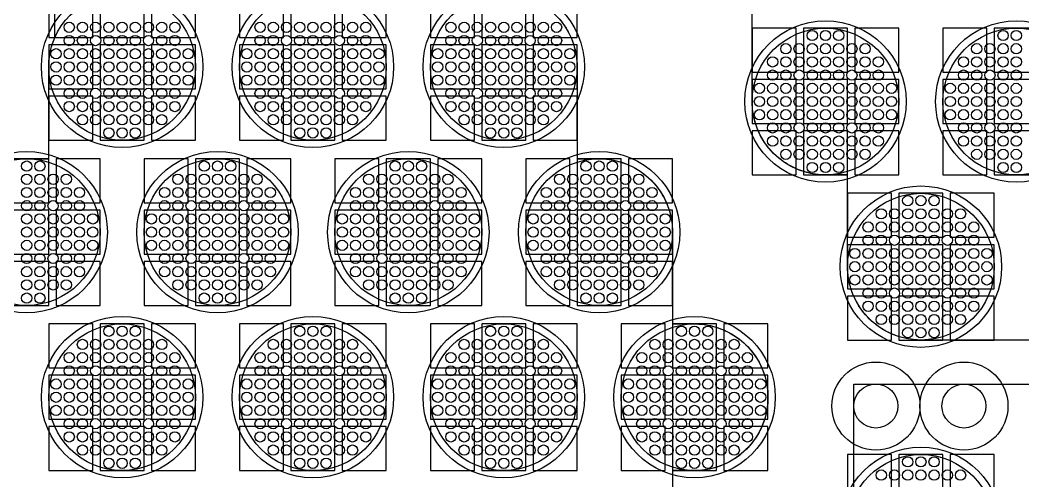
# Model space of a CAD drawing. Extents: x -49 to 54, y -38 to 38.
# Drawn here: x -4.72 to 2.12, y -20.99 to -17.85 of the extents above; entities that cross this region are included whole.
import ezdxf

# ---------------------------------------------------------------- set-up
doc = ezdxf.new("R2010")
doc.units = 0
for name, color, linetype in [('ADHESIVE_VIA_OPENINGS', 30, 'CONTINUOUS'), ('BACK_LAYER', 5, 'CONTINUOUS'), ('COND_LAYER_LOWER_ELECTRODE', 6, 'CONTINUOUS'), ('CONDUCTIVE_LAYER_BACK_LAYER', 2, 'CONTINUOUS'), ('EMITTER', 3, 'CONTINUOUS'), ('LOWER_ELECTRODE', 1, 'CONTINUOUS'), ('SUBSTRATE_VIA', 4, 'CONTINUOUS')]:
    doc.layers.add(name, color=color, linetype=linetype)

msp = doc.modelspace()

# ---------------------------------------------------------------- linework, layer by layer
at = {"layer": 'ADHESIVE_VIA_OPENINGS'}
for centre in [(1.114, -20.4819), (1.714, -20.4819)]:
    msp.add_circle(centre, 0.3, dxfattribs=at)
at = {"layer": 'BACK_LAYER'}
for points in [[(-4.5209, -17.9704), (-4.2209, -17.9704), (-4.2209, -17.6704), (-4.5209, -17.6704)], [(-4.1709, -17.9704), (-3.8709, -17.9704), (-3.8709, -17.6704), (-4.1709, -17.6704)], [(-3.8209, -17.9704), (-3.5209, -17.9704), (-3.5209, -17.6704), (-3.8209, -17.6704)], [(-3.2209, -17.9704), (-2.9209, -17.9704), (-2.9209, -17.6704), (-3.2209, -17.6704)], [(-2.8709, -17.9704), (-2.5709, -17.9704), (-2.5709, -17.6704), (-2.8709, -17.6704)], [(-2.5209, -17.9704), (-2.2209, -17.9704), (-2.2209, -17.6704), (-2.5209, -17.6704)], [(-1.9209, -17.9704), (-1.6209, -17.9704), (-1.6209, -17.6704), (-1.9209, -17.6704)], [(-1.5709, -17.9704), (-1.2709, -17.9704), (-1.2709, -17.6704), (-1.5709, -17.6704)], [(-1.2209, -17.9704), (-0.9209, -17.9704), (-0.9209, -17.6704), (-1.2209, -17.6704)], [(0.2709, -18.2061), (0.5709, -18.2061), (0.5709, -17.9061), (0.2709, -17.9061)], [(0.6209, -18.2061), (0.9209, -18.2061), (0.9209, -17.9061), (0.6209, -17.9061)], [(0.9709, -18.2061), (1.2709, -18.2061), (1.2709, -17.9061), (0.9709, -17.9061)], [(1.5709, -18.2061), (1.8709, -18.2061), (1.8709, -17.9061), (1.5709, -17.9061)], [(1.9209, -18.2061), (2.2209, -18.2061), (2.2209, -17.9061), (1.9209, -17.9061)], [(-4.5209, -18.3204), (-4.2209, -18.3204), (-4.2209, -18.0204), (-4.5209, -18.0204)], [(-4.1709, -18.3204), (-3.8709, -18.3204), (-3.8709, -18.0204), (-4.1709, -18.0204)], [(-3.8209, -18.3204), (-3.5209, -18.3204), (-3.5209, -18.0204), (-3.8209, -18.0204)], [(-3.2209, -18.3204), (-2.9209, -18.3204), (-2.9209, -18.0204), (-3.2209, -18.0204)], [(-2.8709, -18.3204), (-2.5709, -18.3204), (-2.5709, -18.0204), (-2.8709, -18.0204)], [(-2.5209, -18.3204), (-2.2209, -18.3204), (-2.2209, -18.0204), (-2.5209, -18.0204)], [(-1.9209, -18.3204), (-1.6209, -18.3204), (-1.6209, -18.0204), (-1.9209, -18.0204)], [(-1.5709, -18.3204), (-1.2709, -18.3204), (-1.2709, -18.0204), (-1.5709, -18.0204)], [(-1.2209, -18.3204), (-0.9209, -18.3204), (-0.9209, -18.0204), (-1.2209, -18.0204)], [(0.2709, -18.5561), (0.5709, -18.5561), (0.5709, -18.2561), (0.2709, -18.2561)], [(0.6209, -18.5561), (0.9209, -18.5561), (0.9209, -18.2561), (0.6209, -18.2561)], [(0.9709, -18.5561), (1.2709, -18.5561), (1.2709, -18.2561), (0.9709, -18.2561)], [(1.5709, -18.5561), (1.8709, -18.5561), (1.8709, -18.2561), (1.5709, -18.2561)], [(1.9209, -18.5561), (2.2209, -18.5561), (2.2209, -18.2561), (1.9209, -18.2561)], [(-4.5209, -18.6704), (-4.2209, -18.6704), (-4.2209, -18.3704), (-4.5209, -18.3704)], [(-4.1709, -18.6704), (-3.8709, -18.6704), (-3.8709, -18.3704), (-4.1709, -18.3704)], [(-3.8209, -18.6704), (-3.5209, -18.6704), (-3.5209, -18.3704), (-3.8209, -18.3704)], [(-3.2209, -18.6704), (-2.9209, -18.6704), (-2.9209, -18.3704), (-3.2209, -18.3704)], [(-2.8709, -18.6704), (-2.5709, -18.6704), (-2.5709, -18.3704), (-2.8709, -18.3704)], [(-2.5209, -18.6704), (-2.2209, -18.6704), (-2.2209, -18.3704), (-2.5209, -18.3704)], [(-1.9209, -18.6704), (-1.6209, -18.6704), (-1.6209, -18.3704), (-1.9209, -18.3704)], [(-1.5709, -18.6704), (-1.2709, -18.6704), (-1.2709, -18.3704), (-1.5709, -18.3704)], [(-1.2209, -18.6704), (-0.9209, -18.6704), (-0.9209, -18.3704), (-1.2209, -18.3704)], [(0.2709, -18.9061), (0.5709, -18.9061), (0.5709, -18.6061), (0.2709, -18.6061)], [(0.6209, -18.9061), (0.9209, -18.9061), (0.9209, -18.6061), (0.6209, -18.6061)], [(0.9709, -18.9061), (1.2709, -18.9061), (1.2709, -18.6061), (0.9709, -18.6061)], [(1.5709, -18.9061), (1.8709, -18.9061), (1.8709, -18.6061), (1.5709, -18.6061)], [(1.9209, -18.9061), (2.2209, -18.9061), (2.2209, -18.6061), (1.9209, -18.6061)], [(-4.8209, -19.0962), (-4.5209, -19.0962), (-4.5209, -18.7962), (-4.8209, -18.7962)], [(-4.4709, -19.0962), (-4.1709, -19.0962), (-4.1709, -18.7962), (-4.4709, -18.7962)], [(-3.8709, -19.0962), (-3.5709, -19.0962), (-3.5709, -18.7962), (-3.8709, -18.7962)], [(-3.5209, -19.0962), (-3.2209, -19.0962), (-3.2209, -18.7962), (-3.5209, -18.7962)], [(-3.1709, -19.0962), (-2.8709, -19.0962), (-2.8709, -18.7962), (-3.1709, -18.7962)], [(-2.5709, -19.0962), (-2.2709, -19.0962), (-2.2709, -18.7962), (-2.5709, -18.7962)], [(-2.2209, -19.0962), (-1.9209, -19.0962), (-1.9209, -18.7962), (-2.2209, -18.7962)], [(-1.8709, -19.0962), (-1.5709, -19.0962), (-1.5709, -18.7962), (-1.8709, -18.7962)], [(-1.2709, -19.0962), (-0.9709, -19.0962), (-0.9709, -18.7962), (-1.2709, -18.7962)], [(-0.9209, -19.0962), (-0.6209, -19.0962), (-0.6209, -18.7962), (-0.9209, -18.7962)], [(-0.5709, -19.0962), (-0.2709, -19.0962), (-0.2709, -18.7962), (-0.5709, -18.7962)], [(0.9209, -19.3319), (1.2209, -19.3319), (1.2209, -19.0319), (0.9209, -19.0319)], [(1.2709, -19.3319), (1.5709, -19.3319), (1.5709, -19.0319), (1.2709, -19.0319)], [(1.6209, -19.3319), (1.9209, -19.3319), (1.9209, -19.0319), (1.6209, -19.0319)], [(-4.8209, -19.4462), (-4.5209, -19.4462), (-4.5209, -19.1462), (-4.8209, -19.1462)], [(-4.4709, -19.4462), (-4.1709, -19.4462), (-4.1709, -19.1462), (-4.4709, -19.1462)], [(-3.8709, -19.4462), (-3.5709, -19.4462), (-3.5709, -19.1462), (-3.8709, -19.1462)], [(-3.5209, -19.4462), (-3.2209, -19.4462), (-3.2209, -19.1462), (-3.5209, -19.1462)], [(-3.1709, -19.4462), (-2.8709, -19.4462), (-2.8709, -19.1462), (-3.1709, -19.1462)], [(-2.5709, -19.4462), (-2.2709, -19.4462), (-2.2709, -19.1462), (-2.5709, -19.1462)], [(-2.2209, -19.4462), (-1.9209, -19.4462), (-1.9209, -19.1462), (-2.2209, -19.1462)], [(-1.8709, -19.4462), (-1.5709, -19.4462), (-1.5709, -19.1462), (-1.8709, -19.1462)], [(-1.2709, -19.4462), (-0.9709, -19.4462), (-0.9709, -19.1462), (-1.2709, -19.1462)], [(-0.9209, -19.4462), (-0.6209, -19.4462), (-0.6209, -19.1462), (-0.9209, -19.1462)], [(-0.5709, -19.4462), (-0.2709, -19.4462), (-0.2709, -19.1462), (-0.5709, -19.1462)], [(0.9209, -19.6819), (1.2209, -19.6819), (1.2209, -19.3819), (0.9209, -19.3819)], [(1.2709, -19.6819), (1.5709, -19.6819), (1.5709, -19.3819), (1.2709, -19.3819)], [(1.6209, -19.6819), (1.9209, -19.6819), (1.9209, -19.3819), (1.6209, -19.3819)], [(-4.8209, -19.7962), (-4.5209, -19.7962), (-4.5209, -19.4962), (-4.8209, -19.4962)], [(-4.4709, -19.7962), (-4.1709, -19.7962), (-4.1709, -19.4962), (-4.4709, -19.4962)], [(-3.8709, -19.7962), (-3.5709, -19.7962), (-3.5709, -19.4962), (-3.8709, -19.4962)], [(-3.5209, -19.7962), (-3.2209, -19.7962), (-3.2209, -19.4962), (-3.5209, -19.4962)], [(-3.1709, -19.7962), (-2.8709, -19.7962), (-2.8709, -19.4962), (-3.1709, -19.4962)], [(-2.5709, -19.7962), (-2.2709, -19.7962), (-2.2709, -19.4962), (-2.5709, -19.4962)], [(-2.2209, -19.7962), (-1.9209, -19.7962), (-1.9209, -19.4962), (-2.2209, -19.4962)], [(-1.8709, -19.7962), (-1.5709, -19.7962), (-1.5709, -19.4962), (-1.8709, -19.4962)], [(-1.2709, -19.7962), (-0.9709, -19.7962), (-0.9709, -19.4962), (-1.2709, -19.4962)], [(-0.9209, -19.7962), (-0.6209, -19.7962), (-0.6209, -19.4962), (-0.9209, -19.4962)], [(-0.5709, -19.7962), (-0.2709, -19.7962), (-0.2709, -19.4962), (-0.5709, -19.4962)], [(0.9209, -20.0319), (1.2209, -20.0319), (1.2209, -19.7319), (0.9209, -19.7319)], [(1.2709, -20.0319), (1.5709, -20.0319), (1.5709, -19.7319), (1.2709, -19.7319)], [(1.6209, -20.0319), (1.9209, -20.0319), (1.9209, -19.7319), (1.6209, -19.7319)], [(-4.5209, -20.2221), (-4.2209, -20.2221), (-4.2209, -19.9221), (-4.5209, -19.9221)], [(-4.1709, -20.2221), (-3.8709, -20.2221), (-3.8709, -19.9221), (-4.1709, -19.9221)], [(-3.8209, -20.2221), (-3.5209, -20.2221), (-3.5209, -19.9221), (-3.8209, -19.9221)], [(-3.2209, -20.2221), (-2.9209, -20.2221), (-2.9209, -19.9221), (-3.2209, -19.9221)], [(-2.8709, -20.2221), (-2.5709, -20.2221), (-2.5709, -19.9221), (-2.8709, -19.9221)], [(-2.5209, -20.2221), (-2.2209, -20.2221), (-2.2209, -19.9221), (-2.5209, -19.9221)], [(-1.9209, -20.2221), (-1.6209, -20.2221), (-1.6209, -19.9221), (-1.9209, -19.9221)], [(-1.5709, -20.2221), (-1.2709, -20.2221), (-1.2709, -19.9221), (-1.5709, -19.9221)], [(-1.2209, -20.2221), (-0.9209, -20.2221), (-0.9209, -19.9221), (-1.2209, -19.9221)], [(-0.6209, -20.2221), (-0.3209, -20.2221), (-0.3209, -19.9221), (-0.6209, -19.9221)], [(-0.2709, -20.2221), (0.0291, -20.2221), (0.0291, -19.9221), (-0.2709, -19.9221)], [(0.0791, -20.2221), (0.3791, -20.2221), (0.3791, -19.9221), (0.0791, -19.9221)], [(-4.5209, -20.5721), (-4.2209, -20.5721), (-4.2209, -20.2721), (-4.5209, -20.2721)], [(-4.1709, -20.5721), (-3.8709, -20.5721), (-3.8709, -20.2721), (-4.1709, -20.2721)], [(-3.8209, -20.5721), (-3.5209, -20.5721), (-3.5209, -20.2721), (-3.8209, -20.2721)], [(-3.2209, -20.5721), (-2.9209, -20.5721), (-2.9209, -20.2721), (-3.2209, -20.2721)], [(-2.8709, -20.5721), (-2.5709, -20.5721), (-2.5709, -20.2721), (-2.8709, -20.2721)], [(-2.5209, -20.5721), (-2.2209, -20.5721), (-2.2209, -20.2721), (-2.5209, -20.2721)], [(-1.9209, -20.5721), (-1.6209, -20.5721), (-1.6209, -20.2721), (-1.9209, -20.2721)], [(-1.5709, -20.5721), (-1.2709, -20.5721), (-1.2709, -20.2721), (-1.5709, -20.2721)], [(-1.2209, -20.5721), (-0.9209, -20.5721), (-0.9209, -20.2721), (-1.2209, -20.2721)], [(-0.6209, -20.5721), (-0.3209, -20.5721), (-0.3209, -20.2721), (-0.6209, -20.2721)], [(-0.2709, -20.5721), (0.0291, -20.5721), (0.0291, -20.2721), (-0.2709, -20.2721)], [(0.0791, -20.5721), (0.3791, -20.5721), (0.3791, -20.2721), (0.0791, -20.2721)], [(-4.5209, -20.9221), (-4.2209, -20.9221), (-4.2209, -20.6221), (-4.5209, -20.6221)], [(-4.1709, -20.9221), (-3.8709, -20.9221), (-3.8709, -20.6221), (-4.1709, -20.6221)], [(-3.8209, -20.9221), (-3.5209, -20.9221), (-3.5209, -20.6221), (-3.8209, -20.6221)], [(-3.2209, -20.9221), (-2.9209, -20.9221), (-2.9209, -20.6221), (-3.2209, -20.6221)], [(-2.8709, -20.9221), (-2.5709, -20.9221), (-2.5709, -20.6221), (-2.8709, -20.6221)], [(-2.5209, -20.9221), (-2.2209, -20.9221), (-2.2209, -20.6221), (-2.5209, -20.6221)], [(-1.9209, -20.9221), (-1.6209, -20.9221), (-1.6209, -20.6221), (-1.9209, -20.6221)], [(-1.5709, -20.9221), (-1.2709, -20.9221), (-1.2709, -20.6221), (-1.5709, -20.6221)], [(-1.2209, -20.9221), (-0.9209, -20.9221), (-0.9209, -20.6221), (-1.2209, -20.6221)], [(-0.6209, -20.9221), (-0.3209, -20.9221), (-0.3209, -20.6221), (-0.6209, -20.6221)], [(-0.2709, -20.9221), (0.0291, -20.9221), (0.0291, -20.6221), (-0.2709, -20.6221)], [(0.0791, -20.9221), (0.3791, -20.9221), (0.3791, -20.6221), (0.0791, -20.6221)], [(0.9209, -21.1123), (1.2209, -21.1123), (1.2209, -20.8123), (0.9209, -20.8123)], [(1.2709, -21.1123), (1.5709, -21.1123), (1.5709, -20.8123), (1.2709, -20.8123)], [(1.6209, -21.1123), (1.9209, -21.1123), (1.9209, -20.8123), (1.6209, -20.8123)]]:
    msp.add_lwpolyline(points, close=True, dxfattribs=at)
at = {"layer": 'COND_LAYER_LOWER_ELECTRODE'}
for centre in [(-4.0209, -18.1704), (-2.7209, -18.1704), (-1.4209, -18.1704), (0.7709, -18.4061), (2.0709, -18.4061), (-4.6709, -19.2962), (-3.3709, -19.2962), (-2.0709, -19.2962), (-0.7709, -19.2962), (1.4209, -19.5319), (-4.0209, -20.4221), (-2.7209, -20.4221), (-1.4209, -20.4221), (-0.1209, -20.4221), (1.4209, -21.3123)]:
    msp.add_circle(centre, 0.55, dxfattribs=at)
at = {"layer": 'CONDUCTIVE_LAYER_BACK_LAYER'}
for points in [[(-4.7206, -18.7987), (-4.7007, -18.7971), (-4.6809, -18.7963), (-4.5209, -18.7963), (-4.5209, -18.1704), (-4.5205, -18.1505), (-4.5193, -18.1307), (-4.5174, -18.1109), (-4.5146, -18.0912), (-4.5111, -18.0717), (-4.5068, -18.0522), (-4.5017, -18.033), (-4.4958, -18.014), (-4.4892, -17.9953), (-4.4819, -17.9768), (-4.4779, -17.9676), (-4.4779, -17.1901)], [(4.0309, -20.0318), (1.411, -20.0318), (1.3911, -20.031), (1.3713, -20.0294), (1.3516, -20.0271), (1.3319, -20.0239), (1.3124, -20.02), (1.2931, -20.0153), (1.274, -20.0098), (1.2551, -20.0036), (1.2365, -19.9966), (1.2182, -19.9889), (1.2002, -19.9805), (1.1825, -19.9714), (1.1652, -19.9615), (1.1483, -19.951), (1.1319, -19.9399), (1.1159, -19.9281), (1.1004, -19.9156), (1.0854, -19.9026), (1.0709, -19.8889), (1.057, -19.8747), (1.0436, -19.86), (1.0309, -19.8447), (1.0188, -19.829), (1.0073, -19.8128), (0.9964, -19.7961), (0.9863, -19.779), (0.9768, -19.7615), (0.968, -19.7437), (0.9599, -19.7255), (0.9526, -19.707), (0.946, -19.6883), (0.9402, -19.6693), (0.9351, -19.6501), (0.9308, -19.6307), (0.9272, -19.6111), (0.9245, -19.5914), (0.9225, -19.5716), (0.9213, -19.5518), (0.9209, -19.5319), (0.9209, -18.906), (0.761, -18.906), (0.7411, -18.9052), (0.7213, -18.9036), (0.7016, -18.9012), (0.6819, -18.8981), (0.6624, -18.8941), (0.6431, -18.8894), (0.624, -18.884), (0.6051, -18.8778), (0.5865, -18.8708), (0.5682, -18.8631), (0.5502, -18.8547), (0.5325, -18.8455), (0.5152, -18.8357), (0.4983, -18.8252), (0.4819, -18.814), (0.4659, -18.8022), (0.4504, -18.7898), (0.4354, -18.7767), (0.4209, -18.7631), (0.407, -18.7489), (0.3936, -18.7342), (0.3809, -18.7189), (0.3688, -18.7032), (0.3573, -18.6869), (0.3464, -18.6703), (0.3363, -18.6532), (0.3268, -18.6357), (0.318, -18.6179), (0.3099, -18.5997), (0.3026, -18.5812), (0.296, -18.5625), (0.2902, -18.5434), (0.2851, -18.5242), (0.2808, -18.5048), (0.2772, -18.4853), (0.2745, -18.4656), (0.2725, -18.4458), (0.2713, -18.4259), (0.2709, -18.4061), (0.2709, -17.7801)], [(-1.0436, -17.8423), (-1.0309, -17.8576), (-1.0188, -17.8733), (-1.0073, -17.8895), (-0.9964, -17.9062), (-0.9863, -17.9233), (-0.9768, -17.9408), (-0.968, -17.9586), (-0.9599, -17.9768), (-0.9526, -17.9953), (-0.946, -18.014), (-0.9402, -18.033), (-0.9351, -18.0522), (-0.9308, -18.0717), (-0.9272, -18.0912), (-0.9245, -18.1109), (-0.9225, -18.1307), (-0.9213, -18.1505), (-0.9209, -18.1704), (-0.9209, -18.7963), (-0.761, -18.7963), (-0.7411, -18.7971), (-0.7213, -18.7987), (-0.7016, -18.8011), (-0.6819, -18.8042), (-0.6624, -18.8082), (-0.6431, -18.8129), (-0.624, -18.8183), (-0.6051, -18.8245), (-0.5865, -18.8315), (-0.5682, -18.8392), (-0.5502, -18.8476), (-0.5325, -18.8568), (-0.5152, -18.8666), (-0.4983, -18.8771), (-0.4819, -18.8883), (-0.4659, -18.9001), (-0.4504, -18.9125), (-0.4354, -18.9256), (-0.4209, -18.9392), (-0.407, -18.9534), (-0.3936, -18.9681), (-0.3809, -18.9834), (-0.3688, -18.9991), (-0.3573, -19.0154), (-0.3464, -19.032), (-0.3363, -19.0491), (-0.3268, -19.0666), (-0.318, -19.0844), (-0.3099, -19.1026), (-0.3026, -19.1211), (-0.296, -19.1398), (-0.2902, -19.1589), (-0.2851, -19.1781), (-0.2808, -19.1975), (-0.2772, -19.217), (-0.2745, -19.2367), (-0.2725, -19.2565), (-0.2713, -19.2764), (-0.2709, -19.2962), (-0.2709, -19.9222), (-0.111, -19.9222), (-0.0911, -19.923), (-0.0713, -19.9245), (-0.0516, -19.9269), (-0.0319, -19.9301), (-0.0124, -19.934), (0.0069, -19.9387), (0.026, -19.9442), (0.0449, -19.9504), (0.0635, -19.9573), (0.0818, -19.965), (0.0998, -19.9735), (0.1175, -19.9826), (0.1348, -19.9924), (0.1517, -20.0029), (0.1681, -20.0141), (0.1841, -20.0259), (0.1996, -20.0383), (0.2146, -20.0514), (0.2291, -20.065), (0.243, -20.0792), (0.2564, -20.094), (0.2691, -20.1092), (0.2812, -20.125), (0.2927, -20.1412), (0.3036, -20.1579), (0.3137, -20.175), (0.3232, -20.1924), (0.332, -20.2103), (0.3401, -20.2284), (0.3474, -20.2469), (0.354, -20.2657), (0.3598, -20.2847), (0.3649, -20.3039), (0.3692, -20.3233), (0.3728, -20.3429), (0.3755, -20.3626), (0.3775, -20.3824), (0.3787, -20.4022), (0.3791, -20.4221), (0.3787, -20.442), (0.3775, -20.4618), (0.3755, -20.4816), (0.3728, -20.5013), (0.3692, -20.5208), (0.3649, -20.5403), (0.3598, -20.5595), (0.354, -20.5785), (0.3474, -20.5972), (0.3401, -20.6157), (0.332, -20.6339), (0.3232, -20.6517), (0.3137, -20.6692), (0.3036, -20.6863), (0.2927, -20.703), (0.2812, -20.7192), (0.2691, -20.7349), (0.2564, -20.7502), (0.243, -20.7649), (0.2291, -20.7791), (0.2146, -20.7928), (0.1996, -20.8058), (0.1841, -20.8183), (0.1681, -20.8301), (0.1517, -20.8412), (0.1348, -20.8517), (0.1175, -20.8616), (0.0998, -20.8707), (0.0818, -20.8791), (0.0635, -20.8868), (0.0449, -20.8938), (0.026, -20.9), (0.0069, -20.9055), (-0.0124, -20.9102), (-0.0319, -20.9141), (-0.0516, -20.9172), (-0.0713, -20.9196), (-0.0911, -20.9212), (-0.111, -20.922), (-0.2709, -20.922), (-0.2709, -21.5479)], [(0.964, -21.1095), (0.964, -20.3319), (2.7209, -20.3319)]]:
    msp.add_lwpolyline(points, dxfattribs=at)
at = {"layer": 'EMITTER'}
for centre in [(-4.0209, -18.1704), (-2.7209, -18.1704), (-1.4209, -18.1704), (0.7709, -18.4061), (2.0709, -18.4061), (-4.6709, -19.2962), (-3.3709, -19.2962), (-2.0709, -19.2962), (-0.7709, -19.2962), (1.4209, -19.5319), (-4.0209, -20.4221), (-2.7209, -20.4221), (-1.4209, -20.4221), (-0.1209, -20.4221), (1.4209, -21.3123)]:
    msp.add_circle(centre, 0.5, dxfattribs=at)
at = {"layer": 'LOWER_ELECTRODE'}
for centre in [(-4.3809, -17.9004), (-4.2909, -17.9004), (-4.2009, -17.9004), (-4.1109, -17.9004), (-4.0209, -17.9004), (-3.9309, -17.9004), (-3.8409, -17.9004), (-3.7509, -17.9004), (-3.6609, -17.9004), (-3.0809, -17.9004), (-2.9909, -17.9004), (-2.9009, -17.9004), (-2.8109, -17.9004), (-2.7209, -17.9004), (-2.6309, -17.9004), (-2.5409, -17.9004), (-2.4509, -17.9004), (-2.3609, -17.9004), (-1.7809, -17.9004), (-1.6909, -17.9004), (-1.6009, -17.9004), (-1.5109, -17.9004), (-1.4209, -17.9004), (-1.3309, -17.9004), (-1.2409, -17.9004), (-1.1509, -17.9004), (-1.0609, -17.9004), (-4.3809, -17.9904), (-4.2909, -17.9904), (-4.2009, -17.9904), (-4.1109, -17.9904), (-4.0209, -17.9904), (-3.9309, -17.9904), (-3.8409, -17.9904), (-3.7509, -17.9904), (-3.6609, -17.9904), (-3.0809, -17.9904), (-2.9909, -17.9904), (-2.9009, -17.9904), (-2.8109, -17.9904), (-2.7209, -17.9904), (-2.6309, -17.9904), (-2.5409, -17.9904), (-2.4509, -17.9904), (-2.3609, -17.9904), (-1.7809, -17.9904), (-1.6909, -17.9904), (-1.6009, -17.9904), (-1.5109, -17.9904), (-1.4209, -17.9904), (-1.3309, -17.9904), (-1.2409, -17.9904), (-1.1509, -17.9904), (-1.0609, -17.9904), (0.6809, -17.9561), (0.7709, -17.9561), (0.8609, -17.9561), (1.9809, -17.9561), (2.0709, -17.9561), (0.5009, -18.0461), (0.5909, -18.0461), (0.6809, -18.0461), (0.7709, -18.0461), (0.8609, -18.0461), (0.9509, -18.0461), (1.0409, -18.0461), (1.8009, -18.0461), (1.8909, -18.0461), (1.9809, -18.0461), (2.0709, -18.0461), (-4.4709, -18.0804), (-4.3809, -18.0804), (-4.2909, -18.0804), (-4.2009, -18.0804), (-4.1109, -18.0804), (-4.0209, -18.0804), (-3.9309, -18.0804), (-3.8409, -18.0804), (-3.7509, -18.0804), (-3.6609, -18.0804), (-3.5709, -18.0804), (-3.1709, -18.0804), (-3.0809, -18.0804), (-2.9909, -18.0804), (-2.9009, -18.0804), (-2.8109, -18.0804), (-2.7209, -18.0804), (-2.6309, -18.0804), (-2.5409, -18.0804), (-2.4509, -18.0804), (-2.3609, -18.0804), (-2.2709, -18.0804), (-1.8709, -18.0804), (-1.7809, -18.0804), (-1.6909, -18.0804), (-1.6009, -18.0804), (-1.5109, -18.0804), (-1.4209, -18.0804), (-1.3309, -18.0804), (-1.2409, -18.0804), (-1.1509, -18.0804), (-1.0609, -18.0804), (-0.9709, -18.0804), (0.4109, -18.1361), (0.5009, -18.1361), (0.5909, -18.1361), (0.6809, -18.1361), (0.7709, -18.1361), (0.8609, -18.1361), (0.9509, -18.1361), (1.0409, -18.1361), (1.1309, -18.1361), (1.7109, -18.1361), (1.8009, -18.1361), (1.8909, -18.1361), (1.9809, -18.1361), (2.0709, -18.1361), (-4.4709, -18.1704), (-4.3809, -18.1704), (-4.2909, -18.1704), (-4.2009, -18.1704), (-4.1109, -18.1704), (-4.0209, -18.1704), (-3.9309, -18.1704), (-3.8409, -18.1704), (-3.7509, -18.1704), (-3.6609, -18.1704), (-3.5709, -18.1704), (-3.1709, -18.1704), (-3.0809, -18.1704), (-2.9909, -18.1704), (-2.9009, -18.1704), (-2.8109, -18.1704), (-2.7209, -18.1704), (-2.6309, -18.1704), (-2.5409, -18.1704), (-2.4509, -18.1704), (-2.3609, -18.1704), (-2.2709, -18.1704), (-1.8709, -18.1704), (-1.7809, -18.1704), (-1.6909, -18.1704), (-1.6009, -18.1704), (-1.5109, -18.1704), (-1.4209, -18.1704), (-1.3309, -18.1704), (-1.2409, -18.1704), (-1.1509, -18.1704), (-1.0609, -18.1704), (-0.9709, -18.1704), (-4.4709, -18.2604), (-4.3809, -18.2604), (-4.2909, -18.2604), (-4.2009, -18.2604), (-4.1109, -18.2604), (-4.0209, -18.2604), (-3.9309, -18.2604), (-3.8409, -18.2604), (-3.7509, -18.2604), (-3.6609, -18.2604), (-3.5709, -18.2604), (-3.1709, -18.2604), (-3.0809, -18.2604), (-2.9909, -18.2604), (-2.9009, -18.2604), (-2.8109, -18.2604), (-2.7209, -18.2604), (-2.6309, -18.2604), (-2.5409, -18.2604), (-2.4509, -18.2604), (-2.3609, -18.2604), (-2.2709, -18.2604), (-1.8709, -18.2604), (-1.7809, -18.2604), (-1.6909, -18.2604), (-1.6009, -18.2604), (-1.5109, -18.2604), (-1.4209, -18.2604), (-1.3309, -18.2604), (-1.2409, -18.2604), (-1.1509, -18.2604), (-1.0609, -18.2604), (-0.9709, -18.2604), (0.4109, -18.2261), (0.5009, -18.2261), (0.5909, -18.2261), (0.6809, -18.2261), (0.7709, -18.2261), (0.8609, -18.2261), (0.9509, -18.2261), (1.0409, -18.2261), (1.1309, -18.2261), (1.7109, -18.2261), (1.8009, -18.2261), (1.8909, -18.2261), (1.9809, -18.2261), (2.0709, -18.2261), (0.3209, -18.3161), (0.4109, -18.3161), (0.5009, -18.3161), (0.5909, -18.3161), (0.6809, -18.3161), (0.7709, -18.3161), (0.8609, -18.3161), (0.9509, -18.3161), (1.0409, -18.3161), (1.1309, -18.3161), (1.2209, -18.3161), (1.6209, -18.3161), (1.7109, -18.3161), (1.8009, -18.3161), (1.8909, -18.3161), (1.9809, -18.3161), (2.0709, -18.3161), (-4.3809, -18.3504), (-4.2909, -18.3504), (-4.2009, -18.3504), (-4.1109, -18.3504), (-4.0209, -18.3504), (-3.9309, -18.3504), (-3.8409, -18.3504), (-3.7509, -18.3504), (-3.6609, -18.3504), (-3.0809, -18.3504), (-2.9909, -18.3504), (-2.9009, -18.3504), (-2.8109, -18.3504), (-2.7209, -18.3504), (-2.6309, -18.3504), (-2.5409, -18.3504), (-2.4509, -18.3504), (-2.3609, -18.3504), (-1.7809, -18.3504), (-1.6909, -18.3504), (-1.6009, -18.3504), (-1.5109, -18.3504), (-1.4209, -18.3504), (-1.3309, -18.3504), (-1.2409, -18.3504), (-1.1509, -18.3504), (-1.0609, -18.3504), (0.3209, -18.4061), (0.4109, -18.4061), (0.5009, -18.4061), (0.5909, -18.4061), (0.6809, -18.4061), (0.7709, -18.4061), (0.8609, -18.4061), (0.9509, -18.4061), (1.0409, -18.4061), (1.1309, -18.4061), (1.2209, -18.4061), (1.6209, -18.4061), (1.7109, -18.4061), (1.8009, -18.4061), (1.8909, -18.4061), (1.9809, -18.4061), (2.0709, -18.4061), (-4.3809, -18.4404), (-4.2909, -18.4404), (-4.2009, -18.4404), (-4.1109, -18.4404), (-4.0209, -18.4404), (-3.9309, -18.4404), (-3.8409, -18.4404), (-3.7509, -18.4404), (-3.6609, -18.4404), (-3.0809, -18.4404), (-2.9909, -18.4404), (-2.9009, -18.4404), (-2.8109, -18.4404), (-2.7209, -18.4404), (-2.6309, -18.4404), (-2.5409, -18.4404), (-2.4509, -18.4404), (-2.3609, -18.4404), (-1.7809, -18.4404), (-1.6909, -18.4404), (-1.6009, -18.4404), (-1.5109, -18.4404), (-1.4209, -18.4404), (-1.3309, -18.4404), (-1.2409, -18.4404), (-1.1509, -18.4404), (-1.0609, -18.4404), (-4.2909, -18.5304), (-4.2009, -18.5304), (-4.1109, -18.5304), (-4.0209, -18.5304), (-3.9309, -18.5304), (-3.8409, -18.5304), (-3.7509, -18.5304), (-2.9909, -18.5304), (-2.9009, -18.5304), (-2.8109, -18.5304), (-2.7209, -18.5304), (-2.6309, -18.5304), (-2.5409, -18.5304), (-2.4509, -18.5304), (-1.6909, -18.5304), (-1.6009, -18.5304), (-1.5109, -18.5304), (-1.4209, -18.5304), (-1.3309, -18.5304), (-1.2409, -18.5304), (-1.1509, -18.5304), (0.3209, -18.4961), (0.4109, -18.4961), (0.5009, -18.4961), (0.5909, -18.4961), (0.6809, -18.4961), (0.7709, -18.4961), (0.8609, -18.4961), (0.9509, -18.4961), (1.0409, -18.4961), (1.1309, -18.4961), (1.2209, -18.4961), (1.6209, -18.4961), (1.7109, -18.4961), (1.8009, -18.4961), (1.8909, -18.4961), (1.9809, -18.4961), (2.0709, -18.4961), (0.4109, -18.5861), (0.5009, -18.5861), (0.5909, -18.5861), (0.6809, -18.5861), (0.7709, -18.5861), (0.8609, -18.5861), (0.9509, -18.5861), (1.0409, -18.5861), (1.1309, -18.5861), (1.7109, -18.5861), (1.8009, -18.5861), (1.8909, -18.5861), (1.9809, -18.5861), (2.0709, -18.5861), (-4.1109, -18.6204), (-4.0209, -18.6204), (-3.9309, -18.6204), (-2.8109, -18.6204), (-2.7209, -18.6204), (-2.6309, -18.6204), (-1.5109, -18.6204), (-1.4209, -18.6204), (-1.3309, -18.6204), (0.4109, -18.6761), (0.5009, -18.6761), (0.5909, -18.6761), (0.6809, -18.6761), (0.7709, -18.6761), (0.8609, -18.6761), (0.9509, -18.6761), (1.0409, -18.6761), (1.1309, -18.6761), (1.7109, -18.6761), (1.8009, -18.6761), (1.8909, -18.6761), (1.9809, -18.6761), (2.0709, -18.6761), (0.5009, -18.7661), (0.5909, -18.7661), (0.6809, -18.7661), (0.7709, -18.7661), (0.8609, -18.7661), (0.9509, -18.7661), (1.0409, -18.7661), (1.8009, -18.7661), (1.8909, -18.7661), (1.9809, -18.7661), (2.0709, -18.7661), (-4.6709, -18.8462), (-4.5809, -18.8462), (-3.4609, -18.8462), (-3.3709, -18.8462), (-3.2809, -18.8462), (-2.1609, -18.8462), (-2.0709, -18.8462), (-1.9809, -18.8462), (-0.8609, -18.8462), (-0.7709, -18.8462), (-0.6809, -18.8462), (0.6809, -18.8561), (0.7709, -18.8561), (0.8609, -18.8561), (1.9809, -18.8561), (2.0709, -18.8561), (-4.6709, -18.9362), (-4.5809, -18.9362), (-4.4909, -18.9362), (-4.4009, -18.9362), (-3.6409, -18.9362), (-3.5509, -18.9362), (-3.4609, -18.9362), (-3.3709, -18.9362), (-3.2809, -18.9362), (-3.1909, -18.9362), (-3.1009, -18.9362), (-2.3409, -18.9362), (-2.2509, -18.9362), (-2.1609, -18.9362), (-2.0709, -18.9362), (-1.9809, -18.9362), (-1.8909, -18.9362), (-1.8009, -18.9362), (-1.0409, -18.9362), (-0.9509, -18.9362), (-0.8609, -18.9362), (-0.7709, -18.9362), (-0.6809, -18.9362), (-0.5909, -18.9362), (-0.5009, -18.9362), (-4.6709, -19.0262), (-4.5809, -19.0262), (-4.4909, -19.0262), (-4.4009, -19.0262), (-4.3109, -19.0262), (-3.7309, -19.0262), (-3.6409, -19.0262), (-3.5509, -19.0262), (-3.4609, -19.0262), (-3.3709, -19.0262), (-3.2809, -19.0262), (-3.1909, -19.0262), (-3.1009, -19.0262), (-3.0109, -19.0262), (-2.4309, -19.0262), (-2.3409, -19.0262), (-2.2509, -19.0262), (-2.1609, -19.0262), (-2.0709, -19.0262), (-1.9809, -19.0262), (-1.8909, -19.0262), (-1.8009, -19.0262), (-1.7109, -19.0262), (-1.1309, -19.0262), (-1.0409, -19.0262), (-0.9509, -19.0262), (-0.8609, -19.0262), (-0.7709, -19.0262), (-0.6809, -19.0262), (-0.5909, -19.0262), (-0.5009, -19.0262), (-0.4109, -19.0262), (1.3309, -19.0819), (1.4209, -19.0819), (1.5109, -19.0819), (-4.6709, -19.1162), (-4.5809, -19.1162), (-4.4909, -19.1162), (-4.4009, -19.1162), (-4.3109, -19.1162), (-3.7309, -19.1162), (-3.6409, -19.1162), (-3.5509, -19.1162), (-3.4609, -19.1162), (-3.3709, -19.1162), (-3.2809, -19.1162), (-3.1909, -19.1162), (-3.1009, -19.1162), (-3.0109, -19.1162), (-2.4309, -19.1162), (-2.3409, -19.1162), (-2.2509, -19.1162), (-2.1609, -19.1162), (-2.0709, -19.1162), (-1.9809, -19.1162), (-1.8909, -19.1162), (-1.8009, -19.1162), (-1.7109, -19.1162), (-1.1309, -19.1162), (-1.0409, -19.1162), (-0.9509, -19.1162), (-0.8609, -19.1162), (-0.7709, -19.1162), (-0.6809, -19.1162), (-0.5909, -19.1162), (-0.5009, -19.1162), (-0.4109, -19.1162), (-4.6709, -19.2062), (-4.5809, -19.2062), (-4.4909, -19.2062), (-4.4009, -19.2062), (-4.3109, -19.2062), (-4.2209, -19.2062), (-3.8209, -19.2062), (-3.7309, -19.2062), (-3.6409, -19.2062), (-3.5509, -19.2062), (-3.4609, -19.2062), (-3.3709, -19.2062), (-3.2809, -19.2062), (-3.1909, -19.2062), (-3.1009, -19.2062), (-3.0109, -19.2062), (-2.9209, -19.2062), (-2.5209, -19.2062), (-2.4309, -19.2062), (-2.3409, -19.2062), (-2.2509, -19.2062), (-2.1609, -19.2062), (-2.0709, -19.2062), (-1.9809, -19.2062), (-1.8909, -19.2062), (-1.8009, -19.2062), (-1.7109, -19.2062), (-1.6209, -19.2062), (-1.2209, -19.2062), (-1.1309, -19.2062), (-1.0409, -19.2062), (-0.9509, -19.2062), (-0.8609, -19.2062), (-0.7709, -19.2062), (-0.6809, -19.2062), (-0.5909, -19.2062), (-0.5009, -19.2062), (-0.4109, -19.2062), (-0.3209, -19.2062), (1.1509, -19.1719), (1.2409, -19.1719), (1.3309, -19.1719), (1.4209, -19.1719), (1.5109, -19.1719), (1.6009, -19.1719), (1.6909, -19.1719), (-4.6709, -19.2962), (-4.5809, -19.2962), (-4.4909, -19.2962), (-4.4009, -19.2962), (-4.3109, -19.2962), (-4.2209, -19.2962), (-3.8209, -19.2962), (-3.7309, -19.2962), (-3.6409, -19.2962), (-3.5509, -19.2962), (-3.4609, -19.2962), (-3.3709, -19.2962), (-3.2809, -19.2962), (-3.1909, -19.2962), (-3.1009, -19.2962), (-3.0109, -19.2962), (-2.9209, -19.2962), (-2.5209, -19.2962), (-2.4309, -19.2962), (-2.3409, -19.2962), (-2.2509, -19.2962), (-2.1609, -19.2962), (-2.0709, -19.2962), (-1.9809, -19.2962), (-1.8909, -19.2962), (-1.8009, -19.2962), (-1.7109, -19.2962), (-1.6209, -19.2962), (-1.2209, -19.2962), (-1.1309, -19.2962), (-1.0409, -19.2962), (-0.9509, -19.2962), (-0.8609, -19.2962), (-0.7709, -19.2962), (-0.6809, -19.2962), (-0.5909, -19.2962), (-0.5009, -19.2962), (-0.4109, -19.2962), (-0.3209, -19.2962), (1.0609, -19.2619), (1.1509, -19.2619), (1.2409, -19.2619), (1.3309, -19.2619), (1.4209, -19.2619), (1.5109, -19.2619), (1.6009, -19.2619), (1.6909, -19.2619), (1.7809, -19.2619), (1.0609, -19.3519), (1.1509, -19.3519), (1.2409, -19.3519), (1.3309, -19.3519), (1.4209, -19.3519), (1.5109, -19.3519), (1.6009, -19.3519), (1.6909, -19.3519), (1.7809, -19.3519), (-4.6709, -19.3862), (-4.5809, -19.3862), (-4.4909, -19.3862), (-4.4009, -19.3862), (-4.3109, -19.3862), (-4.2209, -19.3862), (-3.8209, -19.3862), (-3.7309, -19.3862), (-3.6409, -19.3862), (-3.5509, -19.3862), (-3.4609, -19.3862), (-3.3709, -19.3862), (-3.2809, -19.3862), (-3.1909, -19.3862), (-3.1009, -19.3862), (-3.0109, -19.3862), (-2.9209, -19.3862), (-2.5209, -19.3862), (-2.4309, -19.3862), (-2.3409, -19.3862), (-2.2509, -19.3862), (-2.1609, -19.3862), (-2.0709, -19.3862), (-1.9809, -19.3862), (-1.8909, -19.3862), (-1.8009, -19.3862), (-1.7109, -19.3862), (-1.6209, -19.3862), (-1.2209, -19.3862), (-1.1309, -19.3862), (-1.0409, -19.3862), (-0.9509, -19.3862), (-0.8609, -19.3862), (-0.7709, -19.3862), (-0.6809, -19.3862), (-0.5909, -19.3862), (-0.5009, -19.3862), (-0.4109, -19.3862), (-0.3209, -19.3862), (-4.6709, -19.4762), (-4.5809, -19.4762), (-4.4909, -19.4762), (-4.4009, -19.4762), (-4.3109, -19.4762), (-3.7309, -19.4762), (-3.6409, -19.4762), (-3.5509, -19.4762), (-3.4609, -19.4762), (-3.3709, -19.4762), (-3.2809, -19.4762), (-3.1909, -19.4762), (-3.1009, -19.4762), (-3.0109, -19.4762), (-2.4309, -19.4762), (-2.3409, -19.4762), (-2.2509, -19.4762), (-2.1609, -19.4762), (-2.0709, -19.4762), (-1.9809, -19.4762), (-1.8909, -19.4762), (-1.8009, -19.4762), (-1.7109, -19.4762), (-1.1309, -19.4762), (-1.0409, -19.4762), (-0.9509, -19.4762), (-0.8609, -19.4762), (-0.7709, -19.4762), (-0.6809, -19.4762), (-0.5909, -19.4762), (-0.5009, -19.4762), (-0.4109, -19.4762), (0.9709, -19.4419), (1.0609, -19.4419), (1.1509, -19.4419), (1.2409, -19.4419), (1.3309, -19.4419), (1.4209, -19.4419), (1.5109, -19.4419), (1.6009, -19.4419), (1.6909, -19.4419), (1.7809, -19.4419), (1.8709, -19.4419), (-4.6709, -19.5662), (-4.5809, -19.5662), (-4.4909, -19.5662), (-4.4009, -19.5662), (-4.3109, -19.5662), (-3.7309, -19.5662), (-3.6409, -19.5662), (-3.5509, -19.5662), (-3.4609, -19.5662), (-3.3709, -19.5662), (-3.2809, -19.5662), (-3.1909, -19.5662), (-3.1009, -19.5662), (-3.0109, -19.5662), (-2.4309, -19.5662), (-2.3409, -19.5662), (-2.2509, -19.5662), (-2.1609, -19.5662), (-2.0709, -19.5662), (-1.9809, -19.5662), (-1.8909, -19.5662), (-1.8009, -19.5662), (-1.7109, -19.5662), (-1.1309, -19.5662), (-1.0409, -19.5662), (-0.9509, -19.5662), (-0.8609, -19.5662), (-0.7709, -19.5662), (-0.6809, -19.5662), (-0.5909, -19.5662), (-0.5009, -19.5662), (-0.4109, -19.5662), (0.9709, -19.5319), (1.0609, -19.5319), (1.1509, -19.5319), (1.2409, -19.5319), (1.3309, -19.5319), (1.4209, -19.5319), (1.5109, -19.5319), (1.6009, -19.5319), (1.6909, -19.5319), (1.7809, -19.5319), (1.8709, -19.5319), (0.9709, -19.6219), (1.0609, -19.6219), (1.1509, -19.6219), (1.2409, -19.6219), (1.3309, -19.6219), (1.4209, -19.6219), (1.5109, -19.6219), (1.6009, -19.6219), (1.6909, -19.6219), (1.7809, -19.6219), (1.8709, -19.6219), (-4.6709, -19.6562), (-4.5809, -19.6562), (-4.4909, -19.6562), (-4.4009, -19.6562), (-3.6409, -19.6562), (-3.5509, -19.6562), (-3.4609, -19.6562), (-3.3709, -19.6562), (-3.2809, -19.6562), (-3.1909, -19.6562), (-3.1009, -19.6562), (-2.3409, -19.6562), (-2.2509, -19.6562), (-2.1609, -19.6562), (-2.0709, -19.6562), (-1.9809, -19.6562), (-1.8909, -19.6562), (-1.8009, -19.6562), (-1.0409, -19.6562), (-0.9509, -19.6562), (-0.8609, -19.6562), (-0.7709, -19.6562), (-0.6809, -19.6562), (-0.5909, -19.6562), (-0.5009, -19.6562), (-4.6709, -19.7462), (-4.5809, -19.7462), (-3.4609, -19.7462), (-3.3709, -19.7462), (-3.2809, -19.7462), (-2.1609, -19.7462), (-2.0709, -19.7462), (-1.9809, -19.7462), (-0.8609, -19.7462), (-0.7709, -19.7462), (-0.6809, -19.7462), (1.0609, -19.7119), (1.1509, -19.7119), (1.2409, -19.7119), (1.3309, -19.7119), (1.4209, -19.7119), (1.5109, -19.7119), (1.6009, -19.7119), (1.6909, -19.7119), (1.7809, -19.7119), (1.0609, -19.8019), (1.1509, -19.8019), (1.2409, -19.8019), (1.3309, -19.8019), (1.4209, -19.8019), (1.5109, -19.8019), (1.6009, -19.8019), (1.6909, -19.8019), (1.7809, -19.8019), (1.1509, -19.8919), (1.2409, -19.8919), (1.3309, -19.8919), (1.4209, -19.8919), (1.5109, -19.8919), (1.6009, -19.8919), (1.6909, -19.8919), (-4.1109, -19.9721), (-4.0209, -19.9721), (-3.9309, -19.9721), (-2.8109, -19.9721), (-2.7209, -19.9721), (-2.6309, -19.9721), (-1.5109, -19.9721), (-1.4209, -19.9721), (-1.3309, -19.9721), (-0.2109, -19.9721), (-0.1209, -19.9721), (-0.0309, -19.9721), (1.3309, -19.9819), (1.4209, -19.9819), (1.5109, -19.9819), (-4.2909, -20.0621), (-4.2009, -20.0621), (-4.1109, -20.0621), (-4.0209, -20.0621), (-3.9309, -20.0621), (-3.8409, -20.0621), (-3.7509, -20.0621), (-2.9909, -20.0621), (-2.9009, -20.0621), (-2.8109, -20.0621), (-2.7209, -20.0621), (-2.6309, -20.0621), (-2.5409, -20.0621), (-2.4509, -20.0621), (-1.6909, -20.0621), (-1.6009, -20.0621), (-1.5109, -20.0621), (-1.4209, -20.0621), (-1.3309, -20.0621), (-1.2409, -20.0621), (-1.1509, -20.0621), (-0.3909, -20.0621), (-0.3009, -20.0621), (-0.2109, -20.0621), (-0.1209, -20.0621), (-0.0309, -20.0621), (0.0591, -20.0621), (0.1491, -20.0621), (-4.3809, -20.1521), (-4.2909, -20.1521), (-4.2009, -20.1521), (-4.1109, -20.1521), (-4.0209, -20.1521), (-3.9309, -20.1521), (-3.8409, -20.1521), (-3.7509, -20.1521), (-3.6609, -20.1521), (-3.0809, -20.1521), (-2.9909, -20.1521), (-2.9009, -20.1521), (-2.8109, -20.1521), (-2.7209, -20.1521), (-2.6309, -20.1521), (-2.5409, -20.1521), (-2.4509, -20.1521), (-2.3609, -20.1521), (-1.7809, -20.1521), (-1.6909, -20.1521), (-1.6009, -20.1521), (-1.5109, -20.1521), (-1.4209, -20.1521), (-1.3309, -20.1521), (-1.2409, -20.1521), (-1.1509, -20.1521), (-1.0609, -20.1521), (-0.4809, -20.1521), (-0.3909, -20.1521), (-0.3009, -20.1521), (-0.2109, -20.1521), (-0.1209, -20.1521), (-0.0309, -20.1521), (0.0591, -20.1521), (0.1491, -20.1521), (0.2391, -20.1521), (-4.3809, -20.2421), (-4.2909, -20.2421), (-4.2009, -20.2421), (-4.1109, -20.2421), (-4.0209, -20.2421), (-3.9309, -20.2421), (-3.8409, -20.2421), (-3.7509, -20.2421), (-3.6609, -20.2421), (-3.0809, -20.2421), (-2.9909, -20.2421), (-2.9009, -20.2421), (-2.8109, -20.2421), (-2.7209, -20.2421), (-2.6309, -20.2421), (-2.5409, -20.2421), (-2.4509, -20.2421), (-2.3609, -20.2421), (-1.7809, -20.2421), (-1.6909, -20.2421), (-1.6009, -20.2421), (-1.5109, -20.2421), (-1.4209, -20.2421), (-1.3309, -20.2421), (-1.2409, -20.2421), (-1.1509, -20.2421), (-1.0609, -20.2421), (-0.4809, -20.2421), (-0.3909, -20.2421), (-0.3009, -20.2421), (-0.2109, -20.2421), (-0.1209, -20.2421), (-0.0309, -20.2421), (0.0591, -20.2421), (0.1491, -20.2421), (0.2391, -20.2421), (-4.4709, -20.3321), (-4.3809, -20.3321), (-4.2909, -20.3321), (-4.2009, -20.3321), (-4.1109, -20.3321), (-4.0209, -20.3321), (-3.9309, -20.3321), (-3.8409, -20.3321), (-3.7509, -20.3321), (-3.6609, -20.3321), (-3.5709, -20.3321), (-3.1709, -20.3321), (-3.0809, -20.3321), (-2.9909, -20.3321), (-2.9009, -20.3321), (-2.8109, -20.3321), (-2.7209, -20.3321), (-2.6309, -20.3321), (-2.5409, -20.3321), (-2.4509, -20.3321), (-2.3609, -20.3321), (-2.2709, -20.3321), (-1.8709, -20.3321), (-1.7809, -20.3321), (-1.6909, -20.3321), (-1.6009, -20.3321), (-1.5109, -20.3321), (-1.4209, -20.3321), (-1.3309, -20.3321), (-1.2409, -20.3321), (-1.1509, -20.3321), (-1.0609, -20.3321), (-0.9709, -20.3321), (-0.5709, -20.3321), (-0.4809, -20.3321), (-0.3909, -20.3321), (-0.3009, -20.3321), (-0.2109, -20.3321), (-0.1209, -20.3321), (-0.0309, -20.3321), (0.0591, -20.3321), (0.1491, -20.3321), (0.2391, -20.3321), (0.3291, -20.3321), (-4.4709, -20.4221), (-4.3809, -20.4221), (-4.2909, -20.4221), (-4.2009, -20.4221), (-4.1109, -20.4221), (-4.0209, -20.4221), (-3.9309, -20.4221), (-3.8409, -20.4221), (-3.7509, -20.4221), (-3.6609, -20.4221), (-3.5709, -20.4221), (-3.1709, -20.4221), (-3.0809, -20.4221), (-2.9909, -20.4221), (-2.9009, -20.4221), (-2.8109, -20.4221), (-2.7209, -20.4221), (-2.6309, -20.4221), (-2.5409, -20.4221), (-2.4509, -20.4221), (-2.3609, -20.4221), (-2.2709, -20.4221), (-1.8709, -20.4221), (-1.7809, -20.4221), (-1.6909, -20.4221), (-1.6009, -20.4221), (-1.5109, -20.4221), (-1.4209, -20.4221), (-1.3309, -20.4221), (-1.2409, -20.4221), (-1.1509, -20.4221), (-1.0609, -20.4221), (-0.9709, -20.4221), (-0.5709, -20.4221), (-0.4809, -20.4221), (-0.3909, -20.4221), (-0.3009, -20.4221), (-0.2109, -20.4221), (-0.1209, -20.4221), (-0.0309, -20.4221), (0.0591, -20.4221), (0.1491, -20.4221), (0.2391, -20.4221), (0.3291, -20.4221), (-4.4709, -20.5121), (-4.3809, -20.5121), (-4.2909, -20.5121), (-4.2009, -20.5121), (-4.1109, -20.5121), (-4.0209, -20.5121), (-3.9309, -20.5121), (-3.8409, -20.5121), (-3.7509, -20.5121), (-3.6609, -20.5121), (-3.5709, -20.5121), (-3.1709, -20.5121), (-3.0809, -20.5121), (-2.9909, -20.5121), (-2.9009, -20.5121), (-2.8109, -20.5121), (-2.7209, -20.5121), (-2.6309, -20.5121), (-2.5409, -20.5121), (-2.4509, -20.5121), (-2.3609, -20.5121), (-2.2709, -20.5121), (-1.8709, -20.5121), (-1.7809, -20.5121), (-1.6909, -20.5121), (-1.6009, -20.5121), (-1.5109, -20.5121), (-1.4209, -20.5121), (-1.3309, -20.5121), (-1.2409, -20.5121), (-1.1509, -20.5121), (-1.0609, -20.5121), (-0.9709, -20.5121), (-0.5709, -20.5121), (-0.4809, -20.5121), (-0.3909, -20.5121), (-0.3009, -20.5121), (-0.2109, -20.5121), (-0.1209, -20.5121), (-0.0309, -20.5121), (0.0591, -20.5121), (0.1491, -20.5121), (0.2391, -20.5121), (0.3291, -20.5121), (-4.3809, -20.6021), (-4.2909, -20.6021), (-4.2009, -20.6021), (-4.1109, -20.6021), (-4.0209, -20.6021), (-3.9309, -20.6021), (-3.8409, -20.6021), (-3.7509, -20.6021), (-3.6609, -20.6021), (-3.0809, -20.6021), (-2.9909, -20.6021), (-2.9009, -20.6021), (-2.8109, -20.6021), (-2.7209, -20.6021), (-2.6309, -20.6021), (-2.5409, -20.6021), (-2.4509, -20.6021), (-2.3609, -20.6021), (-1.7809, -20.6021), (-1.6909, -20.6021), (-1.6009, -20.6021), (-1.5109, -20.6021), (-1.4209, -20.6021), (-1.3309, -20.6021), (-1.2409, -20.6021), (-1.1509, -20.6021), (-1.0609, -20.6021), (-0.4809, -20.6021), (-0.3909, -20.6021), (-0.3009, -20.6021), (-0.2109, -20.6021), (-0.1209, -20.6021), (-0.0309, -20.6021), (0.0591, -20.6021), (0.1491, -20.6021), (0.2391, -20.6021), (-4.3809, -20.6921), (-4.2909, -20.6921), (-4.2009, -20.6921), (-4.1109, -20.6921), (-4.0209, -20.6921), (-3.9309, -20.6921), (-3.8409, -20.6921), (-3.7509, -20.6921), (-3.6609, -20.6921), (-3.0809, -20.6921), (-2.9909, -20.6921), (-2.9009, -20.6921), (-2.8109, -20.6921), (-2.7209, -20.6921), (-2.6309, -20.6921), (-2.5409, -20.6921), (-2.4509, -20.6921), (-2.3609, -20.6921), (-1.7809, -20.6921), (-1.6909, -20.6921), (-1.6009, -20.6921), (-1.5109, -20.6921), (-1.4209, -20.6921), (-1.3309, -20.6921), (-1.2409, -20.6921), (-1.1509, -20.6921), (-1.0609, -20.6921), (-0.4809, -20.6921), (-0.3909, -20.6921), (-0.3009, -20.6921), (-0.2109, -20.6921), (-0.1209, -20.6921), (-0.0309, -20.6921), (0.0591, -20.6921), (0.1491, -20.6921), (0.2391, -20.6921), (-4.2909, -20.7821), (-4.2009, -20.7821), (-4.1109, -20.7821), (-4.0209, -20.7821), (-3.9309, -20.7821), (-3.8409, -20.7821), (-3.7509, -20.7821), (-2.9909, -20.7821), (-2.9009, -20.7821), (-2.8109, -20.7821), (-2.7209, -20.7821), (-2.6309, -20.7821), (-2.5409, -20.7821), (-2.4509, -20.7821), (-1.6909, -20.7821), (-1.6009, -20.7821), (-1.5109, -20.7821), (-1.4209, -20.7821), (-1.3309, -20.7821), (-1.2409, -20.7821), (-1.1509, -20.7821), (-0.3909, -20.7821), (-0.3009, -20.7821), (-0.2109, -20.7821), (-0.1209, -20.7821), (-0.0309, -20.7821), (0.0591, -20.7821), (0.1491, -20.7821), (-4.1109, -20.8721), (-4.0209, -20.8721), (-3.9309, -20.8721), (-2.8109, -20.8721), (-2.7209, -20.8721), (-2.6309, -20.8721), (-1.5109, -20.8721), (-1.4209, -20.8721), (-1.3309, -20.8721), (-0.2109, -20.8721), (-0.1209, -20.8721), (-0.0309, -20.8721), (1.3309, -20.8623), (1.4209, -20.8623), (1.5109, -20.8623), (1.1509, -20.9523), (1.2409, -20.9523), (1.3309, -20.9523), (1.4209, -20.9523), (1.5109, -20.9523), (1.6009, -20.9523), (1.6909, -20.9523)]:
    msp.add_circle(centre, 0.035, dxfattribs=at)
at = {"layer": 'SUBSTRATE_VIA'}
for centre in [(1.114, -20.4819), (1.714, -20.4819)]:
    msp.add_circle(centre, 0.15, dxfattribs=at)

doc.saveas('drawing.dxf')
